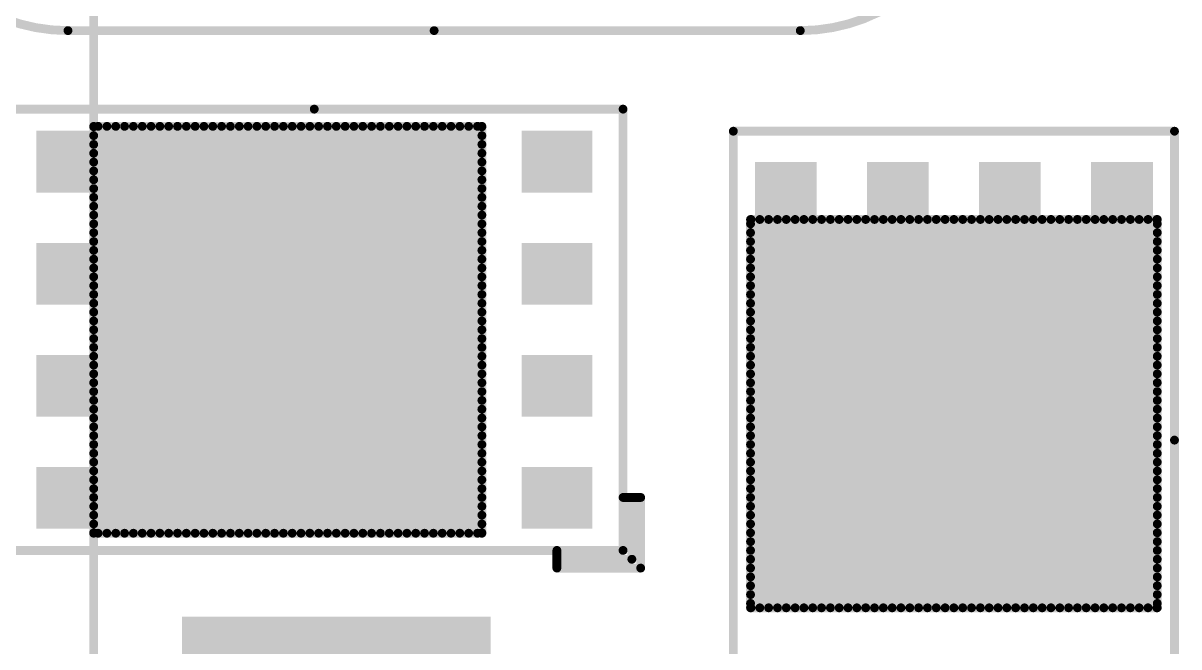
# Model space of a CAD drawing. Extents: x 97 to 206, y 100 to 175.
# Drawn here: x 121.95 to 135.05, y 133.41 to 140.47 of the extents above; entities that cross this region are included whole.
import ezdxf

# ---------------------------------------------------------------- set-up
doc = ezdxf.new("R2010")
doc.units = 0
doc.layers.get('0').update_dxf_attribs({"linetype": 'CONTINUOUS'})
doc.layers.add('MASK-TOP_PHO', color=10, linetype='CONTINUOUS')
doc.layers.add('SILK-TOP_PHO', color=9, linetype='CONTINUOUS')

# ---------------------------------------------------------------- blocks, each defined once
blk = doc.blocks.new('ROUND_1')
at = {"const_width": 0.050038}
blk.add_lwpolyline([(-0.025018, 0, 1), (0.025018, 0, 1)], format="xyb", close=True, dxfattribs=at)
blk = doc.blocks.new('SQUARE_179')
blk.add_solid([(0.350012, 0.350012), (0.350012, -0.350012), (-0.350012, 0.350012), (-0.350012, -0.350012)])
blk = doc.blocks.new('SQUARE_238')
blk.add_solid([(1.050036, 1.050036), (1.050036, -1.050036), (-1.050036, 1.050036), (-1.050036, -1.050036)])

msp = doc.modelspace()

# ---------------------------------------------------------------- linework, layer by layer
at = {"layer": 'MASK-TOP_PHO'}
for points, const_width in [([(122.450098, 138.90498), (122.54992, 138.90498)], 0.700024), ([(122.750072, 134.69493), (122.750072, 139.30503)], 0.100076), ([(122.750072, 139.30503), (127.150114, 139.30503)], 0.100076), ([(122.750072, 139.29995), (127.150114, 139.29995)], 0.100076), ([(122.80011, 134.69493), (122.80011, 139.30503)], 0.100076), ([(122.899932, 134.69493), (122.899932, 139.30503)], 0.100076), ([(123.000008, 134.69493), (123.000008, 139.30503)], 0.100076), ([(123.100084, 134.69493), (123.100084, 139.30503)], 0.100076), ([(123.199906, 134.69493), (123.199906, 139.30503)], 0.100076), ([(123.299982, 134.69493), (123.299982, 139.30503)], 0.100076), ([(123.400058, 134.69493), (123.400058, 139.30503)], 0.100076), ([(123.49988, 134.69493), (123.49988, 139.30503)], 0.100076), ([(123.599956, 134.69493), (123.599956, 139.30503)], 0.100076), ([(123.700032, 134.69493), (123.700032, 139.30503)], 0.100076), ([(123.800108, 134.69493), (123.800108, 139.30503)], 0.100076), ([(123.89993, 134.69493), (123.89993, 139.30503)], 0.100076), ([(124.000006, 134.69493), (124.000006, 139.30503)], 0.100076), ([(124.100082, 134.69493), (124.100082, 139.30503)], 0.100076), ([(124.199904, 134.69493), (124.199904, 139.30503)], 0.100076), ([(124.29998, 134.69493), (124.29998, 139.30503)], 0.100076), ([(124.400056, 134.69493), (124.400056, 139.30503)], 0.100076), ([(124.499878, 134.69493), (124.499878, 139.30503)], 0.100076), ([(124.599954, 134.69493), (124.599954, 139.30503)], 0.100076), ([(124.70003, 134.69493), (124.70003, 139.30503)], 0.100076), ([(124.800106, 134.69493), (124.800106, 139.30503)], 0.100076), ([(124.899928, 134.69493), (124.899928, 139.30503)], 0.100076), ([(125.000004, 134.69493), (125.000004, 139.30503)], 0.100076), ([(125.10008, 134.69493), (125.10008, 139.30503)], 0.100076), ([(125.199902, 134.69493), (125.199902, 139.30503)], 0.100076), ([(125.299978, 134.69493), (125.299978, 139.30503)], 0.100076), ([(125.400054, 134.69493), (125.400054, 139.30503)], 0.100076), ([(125.499876, 134.69493), (125.499876, 139.30503)], 0.100076), ([(125.599952, 134.69493), (125.599952, 139.30503)], 0.100076), ([(125.700028, 134.69493), (125.700028, 139.30503)], 0.100076), ([(125.800104, 134.69493), (125.800104, 139.30503)], 0.100076), ([(125.899926, 134.69493), (125.899926, 139.30503)], 0.100076), ([(126.000002, 134.69493), (126.000002, 139.30503)], 0.100076), ([(126.100078, 134.69493), (126.100078, 139.30503)], 0.100076), ([(126.1999, 134.69493), (126.1999, 139.30503)], 0.100076), ([(126.299976, 134.69493), (126.299976, 139.30503)], 0.100076), ([(126.400052, 134.69493), (126.400052, 139.30503)], 0.100076), ([(126.499874, 134.69493), (126.499874, 139.30503)], 0.100076), ([(126.59995, 134.69493), (126.59995, 139.30503)], 0.100076), ([(126.700026, 134.69493), (126.700026, 139.30503)], 0.100076), ([(126.800102, 134.69493), (126.800102, 139.30503)], 0.100076), ([(126.899924, 134.69493), (126.899924, 139.30503)], 0.100076), ([(127, 134.69493), (127, 139.30503)], 0.100076), ([(127.100076, 134.69493), (127.100076, 139.30503)], 0.100076), ([(127.150114, 139.30503), (127.150114, 134.69493)], 0.100076), ([(127.94996, 138.90498), (128.050036, 138.90498)], 0.700024), ([(122.750072, 139.199874), (127.150114, 139.199874)], 0.100076), ([(122.750072, 139.100052), (127.150114, 139.100052)], 0.100076), ([(122.750072, 138.999976), (127.150114, 138.999976)], 0.100076), ([(122.750072, 138.8999), (127.150114, 138.8999)], 0.100076), ([(130.595116, 138.549888), (130.595116, 138.450066)], 0.700024), ([(131.865116, 138.549888), (131.865116, 138.450066)], 0.700024), ([(133.135116, 138.549888), (133.135116, 138.450066)], 0.700024), ([(134.405116, 138.549888), (134.405116, 138.450066)], 0.700024), ([(122.750072, 138.800078), (127.150114, 138.800078)], 0.100076), ([(122.750072, 138.700002), (127.150114, 138.700002)], 0.100076), ([(122.750072, 138.599926), (127.150114, 138.599926)], 0.100076), ([(122.750072, 138.500104), (127.150114, 138.500104)], 0.100076), ([(122.750072, 138.400028), (127.150114, 138.400028)], 0.100076), ([(122.750072, 138.299952), (127.150114, 138.299952)], 0.100076), ([(122.750072, 138.199876), (127.150114, 138.199876)], 0.100076), ([(130.195066, 138.249914), (134.804912, 138.249914)], 0.100076), ([(130.195066, 133.849872), (130.195066, 138.249914)], 0.100076), ([(130.195066, 138.199876), (134.804912, 138.199876)], 0.100076), ([(130.199892, 133.849872), (130.199892, 138.249914)], 0.100076), ([(130.299968, 133.849872), (130.299968, 138.249914)], 0.100076), ([(130.400044, 133.849872), (130.400044, 138.249914)], 0.100076), ([(130.50012, 133.849872), (130.50012, 138.249914)], 0.100076), ([(130.599942, 133.849872), (130.599942, 138.249914)], 0.100076), ([(130.700018, 133.849872), (130.700018, 138.249914)], 0.100076), ([(130.800094, 133.849872), (130.800094, 138.249914)], 0.100076), ([(130.899916, 133.849872), (130.899916, 138.249914)], 0.100076), ([(130.999992, 133.849872), (130.999992, 138.249914)], 0.100076), ([(131.100068, 133.849872), (131.100068, 138.249914)], 0.100076), ([(131.19989, 133.849872), (131.19989, 138.249914)], 0.100076), ([(131.299966, 133.849872), (131.299966, 138.249914)], 0.100076), ([(131.400042, 133.849872), (131.400042, 138.249914)], 0.100076), ([(131.500118, 133.849872), (131.500118, 138.249914)], 0.100076), ([(131.59994, 133.849872), (131.59994, 138.249914)], 0.100076), ([(131.700016, 133.849872), (131.700016, 138.249914)], 0.100076), ([(131.800092, 133.849872), (131.800092, 138.249914)], 0.100076), ([(131.899914, 133.849872), (131.899914, 138.249914)], 0.100076), ([(131.99999, 133.849872), (131.99999, 138.249914)], 0.100076), ([(132.100066, 133.849872), (132.100066, 138.249914)], 0.100076), ([(132.199888, 133.849872), (132.199888, 138.249914)], 0.100076), ([(132.299964, 133.849872), (132.299964, 138.249914)], 0.100076), ([(132.40004, 133.849872), (132.40004, 138.249914)], 0.100076), ([(132.500116, 133.849872), (132.500116, 138.249914)], 0.100076), ([(132.599938, 133.849872), (132.599938, 138.249914)], 0.100076), ([(132.700014, 133.849872), (132.700014, 138.249914)], 0.100076), ([(132.80009, 133.849872), (132.80009, 138.249914)], 0.100076), ([(132.899912, 133.849872), (132.899912, 138.249914)], 0.100076), ([(132.999988, 133.849872), (132.999988, 138.249914)], 0.100076), ([(133.100064, 133.849872), (133.100064, 138.249914)], 0.100076), ([(133.199886, 133.849872), (133.199886, 138.249914)], 0.100076), ([(133.299962, 133.849872), (133.299962, 138.249914)], 0.100076), ([(133.400038, 133.849872), (133.400038, 138.249914)], 0.100076), ([(133.500114, 133.849872), (133.500114, 138.249914)], 0.100076), ([(133.599936, 133.849872), (133.599936, 138.249914)], 0.100076), ([(133.700012, 133.849872), (133.700012, 138.249914)], 0.100076), ([(133.800088, 133.849872), (133.800088, 138.249914)], 0.100076), ([(133.89991, 133.849872), (133.89991, 138.249914)], 0.100076), ([(133.999986, 133.849872), (133.999986, 138.249914)], 0.100076), ([(134.100062, 133.849872), (134.100062, 138.249914)], 0.100076), ([(134.199884, 133.849872), (134.199884, 138.249914)], 0.100076), ([(134.29996, 133.849872), (134.29996, 138.249914)], 0.100076), ([(134.400036, 133.849872), (134.400036, 138.249914)], 0.100076), ([(134.500112, 133.849872), (134.500112, 138.249914)], 0.100076), ([(134.599934, 133.849872), (134.599934, 138.249914)], 0.100076), ([(134.70001, 133.849872), (134.70001, 138.249914)], 0.100076), ([(134.800086, 133.849872), (134.800086, 138.249914)], 0.100076), ([(134.804912, 138.249914), (134.804912, 133.849872)], 0.100076), ([(122.750072, 138.100054), (127.150114, 138.100054)], 0.100076), ([(130.195066, 138.100054), (134.804912, 138.100054)], 0.100076), ([(122.450098, 137.63498), (122.54992, 137.63498)], 0.700024), ([(122.750072, 137.999978), (127.150114, 137.999978)], 0.100076), ([(122.750072, 137.899902), (127.150114, 137.899902)], 0.100076), ([(127.94996, 137.63498), (128.050036, 137.63498)], 0.700024), ([(130.195066, 137.999978), (134.804912, 137.999978)], 0.100076), ([(130.195066, 137.899902), (134.804912, 137.899902)], 0.100076), ([(122.750072, 137.80008), (127.150114, 137.80008)], 0.100076), ([(130.195066, 137.80008), (134.804912, 137.80008)], 0.100076), ([(122.750072, 137.700004), (127.150114, 137.700004)], 0.100076), ([(130.195066, 137.700004), (134.804912, 137.700004)], 0.100076), ([(122.750072, 137.599928), (127.150114, 137.599928)], 0.100076), ([(122.750072, 137.500106), (127.150114, 137.500106)], 0.100076), ([(130.195066, 137.599928), (134.804912, 137.599928)], 0.100076), ([(130.195066, 137.500106), (134.804912, 137.500106)], 0.100076), ([(122.750072, 137.40003), (127.150114, 137.40003)], 0.100076), ([(130.195066, 137.40003), (134.804912, 137.40003)], 0.100076), ([(122.750072, 137.299954), (127.150114, 137.299954)], 0.100076), ([(130.195066, 137.299954), (134.804912, 137.299954)], 0.100076), ([(122.750072, 137.199878), (127.150114, 137.199878)], 0.100076), ([(130.195066, 137.199878), (134.804912, 137.199878)], 0.100076), ([(122.750072, 137.100056), (127.150114, 137.100056)], 0.100076), ([(122.750072, 136.99998), (127.150114, 136.99998)], 0.100076), ([(130.195066, 137.100056), (134.804912, 137.100056)], 0.100076), ([(130.195066, 136.99998), (134.804912, 136.99998)], 0.100076), ([(122.750072, 136.899904), (127.150114, 136.899904)], 0.100076), ([(130.195066, 136.899904), (134.804912, 136.899904)], 0.100076), ([(122.750072, 136.800082), (127.150114, 136.800082)], 0.100076), ([(130.195066, 136.800082), (134.804912, 136.800082)], 0.100076), ([(122.450098, 136.36498), (122.54992, 136.36498)], 0.700024), ([(122.750072, 136.700006), (127.150114, 136.700006)], 0.100076), ([(122.750072, 136.59993), (127.150114, 136.59993)], 0.100076), ([(127.94996, 136.36498), (128.050036, 136.36498)], 0.700024), ([(130.195066, 136.700006), (134.804912, 136.700006)], 0.100076), ([(130.195066, 136.59993), (134.804912, 136.59993)], 0.100076), ([(122.750072, 136.500108), (127.150114, 136.500108)], 0.100076), ([(130.195066, 136.500108), (134.804912, 136.500108)], 0.100076), ([(122.750072, 136.400032), (127.150114, 136.400032)], 0.100076), ([(130.195066, 136.400032), (134.804912, 136.400032)], 0.100076), ([(122.750072, 136.299956), (127.150114, 136.299956)], 0.100076), ([(122.750072, 136.19988), (127.150114, 136.19988)], 0.100076), ([(130.195066, 136.299956), (134.804912, 136.299956)], 0.100076), ([(130.195066, 136.19988), (134.804912, 136.19988)], 0.100076), ([(122.750072, 136.100058), (127.150114, 136.100058)], 0.100076), ([(130.195066, 136.100058), (134.804912, 136.100058)], 0.100076), ([(122.750072, 135.999982), (127.150114, 135.999982)], 0.100076), ([(130.195066, 135.999982), (134.804912, 135.999982)], 0.100076), ([(122.750072, 135.899906), (127.150114, 135.899906)], 0.100076), ([(122.750072, 135.800084), (127.150114, 135.800084)], 0.100076), ([(130.195066, 135.899906), (134.804912, 135.899906)], 0.100076), ([(130.195066, 135.800084), (134.804912, 135.800084)], 0.100076), ([(122.750072, 135.700008), (127.150114, 135.700008)], 0.100076), ([(130.195066, 135.700008), (134.804912, 135.700008)], 0.100076), ([(122.750072, 135.599932), (127.150114, 135.599932)], 0.100076), ([(130.195066, 135.599932), (134.804912, 135.599932)], 0.100076), ([(122.750072, 135.50011), (127.150114, 135.50011)], 0.100076), ([(130.195066, 135.50011), (134.804912, 135.50011)], 0.100076), ([(122.450098, 135.09498), (122.54992, 135.09498)], 0.700024), ([(122.750072, 135.400034), (127.150114, 135.400034)], 0.100076), ([(122.750072, 135.299958), (127.150114, 135.299958)], 0.100076), ([(127.94996, 135.09498), (128.050036, 135.09498)], 0.700024), ([(130.195066, 135.400034), (134.804912, 135.400034)], 0.100076), ([(130.195066, 135.299958), (134.804912, 135.299958)], 0.100076), ([(122.750072, 135.199882), (127.150114, 135.199882)], 0.100076), ([(130.195066, 135.199882), (134.804912, 135.199882)], 0.100076), ([(122.750072, 135.10006), (127.150114, 135.10006)], 0.100076), ([(130.195066, 135.10006), (134.804912, 135.10006)], 0.100076), ([(122.750072, 134.999984), (127.150114, 134.999984)], 0.100076), ([(122.750072, 134.899908), (127.150114, 134.899908)], 0.100076), ([(130.195066, 134.999984), (134.804912, 134.999984)], 0.100076), ([(130.195066, 134.899908), (134.804912, 134.899908)], 0.100076), ([(122.750072, 134.800086), (127.150114, 134.800086)], 0.100076), ([(130.195066, 134.800086), (134.804912, 134.800086)], 0.100076), ([(122.750072, 134.70001), (127.150114, 134.70001)], 0.100076), ([(127.150114, 134.69493), (122.750072, 134.69493)], 0.100076), ([(130.195066, 134.70001), (134.804912, 134.70001)], 0.100076), ([(130.195066, 134.599934), (134.804912, 134.599934)], 0.100076), ([(130.195066, 134.500112), (134.804912, 134.500112)], 0.100076), ([(130.195066, 134.400036), (134.804912, 134.400036)], 0.100076), ([(130.195066, 134.29996), (134.804912, 134.29996)], 0.100076), ([(130.195066, 134.199884), (134.804912, 134.199884)], 0.100076), ([(130.195066, 134.100062), (134.804912, 134.100062)], 0.100076), ([(130.195066, 133.999986), (134.804912, 133.999986)], 0.100076), ([(130.195066, 133.89991), (134.804912, 133.89991)], 0.100076), ([(134.804912, 133.849872), (130.195066, 133.849872)], 0.100076), ([(124.800106, 132.700014), (126.1999, 132.700014)], 2.100072)]:
    msp.add_lwpolyline(points, dxfattribs=dict(at, const_width=const_width))
at = {"layer": 'SILK-TOP_PHO', "const_width": 0.100076}
for points in [[(122.750072, 109.000036), (122.750072, 158.500064)], [(122.458734, 140.389864), (126.60884, 140.389864)], [(126.60884, 140.389864), (130.758692, 140.389864)], [(121.750074, 139.500102), (125.24994, 139.500102)], [(125.24994, 139.500102), (128.75006, 139.500102)], [(128.75006, 139.500102), (128.75006, 134.500112)], [(129.999994, 132.249926), (129.999994, 139.249912)], [(129.999994, 139.249912), (134.999984, 139.249912)], [(134.999984, 139.249912), (134.999984, 135.750046)], [(134.999984, 135.750046), (134.999984, 132.249926)], [(128.849882, 135.10006), (128.75006, 135.10006)], [(128.949958, 135.10006), (128.800098, 135.10006)], [(128.849882, 134.400036), (128.849882, 135.10006)], [(128.949958, 134.29996), (128.949958, 135.10006)], [(128.75006, 134.500112), (121.750074, 134.500112)], [(127.999998, 134.500112), (127.999998, 134.400036)], [(127.999998, 134.450074), (127.999998, 134.29996)], [(127.999998, 134.400036), (128.849882, 134.400036)], [(127.999998, 134.29996), (128.949958, 134.29996)]]:
    msp.add_lwpolyline(points, dxfattribs=at)
for points in [[(120.458738, 142.38986, 0.4142136), (122.458734, 140.389864)], [(130.758692, 140.389864, 0.4142136), (132.758688, 142.38986)]]:
    msp.add_lwpolyline(points, format="xyb", dxfattribs=at)
for points in [[(125.958854, 135.50011, 1), (127.040894, 135.50011, 1)], [(130.459226, 134.500112, 1), (131.540758, 134.500112, 1)]]:
    msp.add_lwpolyline(points, format="xyb", close=True, dxfattribs=at)

# ---------------------------------------------------------------- block references
at = {"layer": 'MASK-TOP_PHO'}
for name, p in [('SQUARE_179', (122.450098, 138.90498)), ('SQUARE_179', (122.54992, 138.90498)), ('ROUND_1', (122.750072, 139.30503)), ('ROUND_1', (122.750072, 139.29995)), ('ROUND_1', (122.80011, 139.30503)), ('ROUND_1', (122.899932, 139.30503)), ('ROUND_1', (123.000008, 139.30503)), ('ROUND_1', (123.100084, 139.30503)), ('ROUND_1', (123.199906, 139.30503)), ('ROUND_1', (123.299982, 139.30503)), ('ROUND_1', (123.400058, 139.30503)), ('ROUND_1', (123.49988, 139.30503)), ('ROUND_1', (123.599956, 139.30503)), ('ROUND_1', (123.700032, 139.30503)), ('ROUND_1', (123.800108, 139.30503)), ('ROUND_1', (123.89993, 139.30503)), ('ROUND_1', (124.000006, 139.30503)), ('ROUND_1', (124.100082, 139.30503)), ('ROUND_1', (124.199904, 139.30503)), ('ROUND_1', (124.29998, 139.30503)), ('ROUND_1', (124.400056, 139.30503)), ('ROUND_1', (124.499878, 139.30503)), ('ROUND_1', (124.599954, 139.30503)), ('ROUND_1', (124.70003, 139.30503)), ('ROUND_1', (124.800106, 139.30503)), ('ROUND_1', (124.899928, 139.30503)), ('ROUND_1', (125.000004, 139.30503)), ('ROUND_1', (125.10008, 139.30503)), ('ROUND_1', (125.199902, 139.30503)), ('ROUND_1', (125.299978, 139.30503)), ('ROUND_1', (125.400054, 139.30503)), ('ROUND_1', (125.499876, 139.30503)), ('ROUND_1', (125.599952, 139.30503)), ('ROUND_1', (125.700028, 139.30503)), ('ROUND_1', (125.800104, 139.30503)), ('ROUND_1', (125.899926, 139.30503)), ('ROUND_1', (126.000002, 139.30503)), ('ROUND_1', (126.100078, 139.30503)), ('ROUND_1', (126.1999, 139.30503)), ('ROUND_1', (126.299976, 139.30503)), ('ROUND_1', (126.400052, 139.30503)), ('ROUND_1', (126.499874, 139.30503)), ('ROUND_1', (126.59995, 139.30503)), ('ROUND_1', (126.700026, 139.30503)), ('ROUND_1', (126.800102, 139.30503)), ('ROUND_1', (126.899924, 139.30503)), ('ROUND_1', (127, 139.30503)), ('ROUND_1', (127.100076, 139.30503)), ('ROUND_1', (127.150114, 139.30503)), ('ROUND_1', (127.150114, 139.29995)), ('SQUARE_179', (127.94996, 138.90498)), ('SQUARE_179', (128.050036, 138.90498)), ('ROUND_1', (122.750072, 139.199874)), ('ROUND_1', (122.750072, 139.100052)), ('ROUND_1', (127.150114, 139.199874)), ('ROUND_1', (127.150114, 139.100052)), ('ROUND_1', (122.750072, 138.999976)), ('ROUND_1', (127.150114, 138.999976)), ('ROUND_1', (122.750072, 138.8999)), ('ROUND_1', (127.150114, 138.8999)), ('SQUARE_179', (130.595116, 138.549888)), ('SQUARE_179', (131.865116, 138.549888)), ('SQUARE_179', (133.135116, 138.549888)), ('SQUARE_179', (134.405116, 138.549888)), ('ROUND_1', (122.750072, 138.800078)), ('ROUND_1', (122.750072, 138.700002)), ('ROUND_1', (127.150114, 138.800078)), ('ROUND_1', (127.150114, 138.700002)), ('SQUARE_179', (130.595116, 138.450066)), ('SQUARE_179', (131.865116, 138.450066)), ('SQUARE_179', (133.135116, 138.450066)), ('SQUARE_179', (134.405116, 138.450066)), ('ROUND_1', (122.750072, 138.599926)), ('ROUND_1', (127.150114, 138.599926)), ('ROUND_1', (122.750072, 138.500104)), ('ROUND_1', (127.150114, 138.500104)), ('ROUND_1', (122.750072, 138.400028)), ('ROUND_1', (122.750072, 138.299952)), ('ROUND_1', (127.150114, 138.400028)), ('ROUND_1', (127.150114, 138.299952)), ('ROUND_1', (122.750072, 138.199876)), ('ROUND_1', (127.150114, 138.199876)), ('ROUND_1', (130.195066, 138.249914)), ('ROUND_1', (130.195066, 138.249914)), ('ROUND_1', (130.195066, 138.199876)), ('ROUND_1', (130.199892, 138.249914)), ('ROUND_1', (130.299968, 138.249914)), ('ROUND_1', (130.400044, 138.249914)), ('ROUND_1', (130.50012, 138.249914)), ('ROUND_1', (130.599942, 138.249914)), ('ROUND_1', (130.700018, 138.249914)), ('ROUND_1', (130.800094, 138.249914)), ('ROUND_1', (130.899916, 138.249914)), ('ROUND_1', (130.999992, 138.249914)), ('ROUND_1', (131.100068, 138.249914)), ('ROUND_1', (131.19989, 138.249914)), ('ROUND_1', (131.299966, 138.249914)), ('ROUND_1', (131.400042, 138.249914)), ('ROUND_1', (131.500118, 138.249914)), ('ROUND_1', (131.59994, 138.249914)), ('ROUND_1', (131.700016, 138.249914)), ('ROUND_1', (131.800092, 138.249914)), ('ROUND_1', (131.899914, 138.249914)), ('ROUND_1', (131.99999, 138.249914)), ('ROUND_1', (132.100066, 138.249914)), ('ROUND_1', (132.199888, 138.249914)), ('ROUND_1', (132.299964, 138.249914)), ('ROUND_1', (132.40004, 138.249914)), ('ROUND_1', (132.500116, 138.249914)), ('ROUND_1', (132.599938, 138.249914)), ('ROUND_1', (132.700014, 138.249914)), ('ROUND_1', (132.80009, 138.249914)), ('ROUND_1', (132.899912, 138.249914)), ('ROUND_1', (132.999988, 138.249914)), ('ROUND_1', (133.100064, 138.249914)), ('ROUND_1', (133.199886, 138.249914)), ('ROUND_1', (133.299962, 138.249914)), ('ROUND_1', (133.400038, 138.249914)), ('ROUND_1', (133.500114, 138.249914)), ('ROUND_1', (133.599936, 138.249914)), ('ROUND_1', (133.700012, 138.249914)), ('ROUND_1', (133.800088, 138.249914)), ('ROUND_1', (133.89991, 138.249914)), ('ROUND_1', (133.999986, 138.249914)), ('ROUND_1', (134.100062, 138.249914)), ('ROUND_1', (134.199884, 138.249914)), ('ROUND_1', (134.29996, 138.249914)), ('ROUND_1', (134.400036, 138.249914)), ('ROUND_1', (134.500112, 138.249914)), ('ROUND_1', (134.599934, 138.249914)), ('ROUND_1', (134.70001, 138.249914)), ('ROUND_1', (134.800086, 138.249914)), ('ROUND_1', (134.804912, 138.249914)), ('ROUND_1', (134.804912, 138.199876)), ('ROUND_1', (122.750072, 138.100054)), ('ROUND_1', (127.150114, 138.100054)), ('ROUND_1', (130.195066, 138.100054)), ('ROUND_1', (134.804912, 138.100054)), ('SQUARE_179', (122.450098, 137.63498)), ('SQUARE_179', (122.54992, 137.63498)), ('ROUND_1', (122.750072, 137.999978)), ('ROUND_1', (122.750072, 137.899902)), ('ROUND_1', (127.150114, 137.999978)), ('ROUND_1', (127.150114, 137.899902)), ('SQUARE_179', (127.94996, 137.63498)), ('SQUARE_179', (128.050036, 137.63498)), ('ROUND_1', (130.195066, 137.999978)), ('ROUND_1', (130.195066, 137.899902)), ('ROUND_1', (134.804912, 137.999978)), ('ROUND_1', (134.804912, 137.899902)), ('ROUND_1', (122.750072, 137.80008)), ('ROUND_1', (127.150114, 137.80008)), ('ROUND_1', (130.195066, 137.80008)), ('ROUND_1', (134.804912, 137.80008)), ('ROUND_1', (122.750072, 137.700004)), ('ROUND_1', (127.150114, 137.700004)), ('ROUND_1', (130.195066, 137.700004)), ('ROUND_1', (134.804912, 137.700004)), ('ROUND_1', (122.750072, 137.599928)), ('ROUND_1', (122.750072, 137.500106)), ('ROUND_1', (127.150114, 137.599928)), ('ROUND_1', (127.150114, 137.500106)), ('ROUND_1', (130.195066, 137.599928)), ('ROUND_1', (130.195066, 137.500106)), ('ROUND_1', (134.804912, 137.599928)), ('ROUND_1', (134.804912, 137.500106)), ('ROUND_1', (122.750072, 137.40003)), ('ROUND_1', (127.150114, 137.40003)), ('ROUND_1', (130.195066, 137.40003)), ('ROUND_1', (134.804912, 137.40003)), ('ROUND_1', (122.750072, 137.299954)), ('ROUND_1', (127.150114, 137.299954)), ('ROUND_1', (130.195066, 137.299954)), ('ROUND_1', (134.804912, 137.299954)), ('ROUND_1', (122.750072, 137.199878)), ('ROUND_1', (127.150114, 137.199878)), ('ROUND_1', (130.195066, 137.199878)), ('ROUND_1', (134.804912, 137.199878)), ('ROUND_1', (122.750072, 137.100056)), ('ROUND_1', (122.750072, 136.99998)), ('ROUND_1', (127.150114, 137.100056)), ('ROUND_1', (127.150114, 136.99998)), ('ROUND_1', (130.195066, 137.100056)), ('ROUND_1', (130.195066, 136.99998)), ('ROUND_1', (134.804912, 137.100056)), ('ROUND_1', (134.804912, 136.99998)), ('ROUND_1', (122.750072, 136.899904)), ('ROUND_1', (127.150114, 136.899904)), ('ROUND_1', (130.195066, 136.899904)), ('ROUND_1', (134.804912, 136.899904)), ('ROUND_1', (122.750072, 136.800082)), ('ROUND_1', (127.150114, 136.800082)), ('ROUND_1', (130.195066, 136.800082)), ('ROUND_1', (134.804912, 136.800082)), ('SQUARE_179', (122.450098, 136.36498)), ('SQUARE_179', (122.54992, 136.36498)), ('ROUND_1', (122.750072, 136.700006)), ('ROUND_1', (122.750072, 136.59993)), ('ROUND_1', (127.150114, 136.700006)), ('ROUND_1', (127.150114, 136.59993)), ('SQUARE_179', (127.94996, 136.36498)), ('SQUARE_179', (128.050036, 136.36498)), ('ROUND_1', (130.195066, 136.700006)), ('ROUND_1', (130.195066, 136.59993)), ('ROUND_1', (134.804912, 136.700006)), ('ROUND_1', (134.804912, 136.59993)), ('ROUND_1', (122.750072, 136.500108)), ('ROUND_1', (127.150114, 136.500108)), ('ROUND_1', (130.195066, 136.500108)), ('ROUND_1', (134.804912, 136.500108)), ('ROUND_1', (122.750072, 136.400032)), ('ROUND_1', (127.150114, 136.400032)), ('ROUND_1', (130.195066, 136.400032)), ('ROUND_1', (134.804912, 136.400032)), ('ROUND_1', (122.750072, 136.299956)), ('ROUND_1', (122.750072, 136.19988)), ('ROUND_1', (127.150114, 136.299956)), ('ROUND_1', (127.150114, 136.19988)), ('ROUND_1', (130.195066, 136.299956)), ('ROUND_1', (130.195066, 136.19988)), ('ROUND_1', (134.804912, 136.299956)), ('ROUND_1', (134.804912, 136.19988)), ('ROUND_1', (122.750072, 136.100058)), ('ROUND_1', (127.150114, 136.100058)), ('ROUND_1', (130.195066, 136.100058)), ('ROUND_1', (134.804912, 136.100058)), ('ROUND_1', (122.750072, 135.999982)), ('ROUND_1', (127.150114, 135.999982)), ('ROUND_1', (130.195066, 135.999982)), ('ROUND_1', (134.804912, 135.999982)), ('ROUND_1', (122.750072, 135.899906)), ('ROUND_1', (122.750072, 135.800084)), ('ROUND_1', (127.150114, 135.899906)), ('ROUND_1', (127.150114, 135.800084)), ('ROUND_1', (130.195066, 135.899906)), ('ROUND_1', (130.195066, 135.800084)), ('ROUND_1', (134.804912, 135.899906)), ('ROUND_1', (134.804912, 135.800084)), ('ROUND_1', (122.750072, 135.700008)), ('ROUND_1', (127.150114, 135.700008)), ('ROUND_1', (130.195066, 135.700008)), ('ROUND_1', (134.804912, 135.700008)), ('ROUND_1', (122.750072, 135.599932)), ('ROUND_1', (127.150114, 135.599932)), ('ROUND_1', (130.195066, 135.599932)), ('ROUND_1', (134.804912, 135.599932)), ('ROUND_1', (122.750072, 135.50011)), ('ROUND_1', (127.150114, 135.50011)), ('ROUND_1', (130.195066, 135.50011)), ('ROUND_1', (134.804912, 135.50011)), ('SQUARE_179', (122.450098, 135.09498)), ('SQUARE_179', (122.54992, 135.09498)), ('ROUND_1', (122.750072, 135.400034)), ('ROUND_1', (122.750072, 135.299958)), ('ROUND_1', (127.150114, 135.400034)), ('ROUND_1', (127.150114, 135.299958)), ('SQUARE_179', (127.94996, 135.09498)), ('SQUARE_179', (128.050036, 135.09498)), ('ROUND_1', (130.195066, 135.400034)), ('ROUND_1', (130.195066, 135.299958)), ('ROUND_1', (134.804912, 135.400034)), ('ROUND_1', (134.804912, 135.299958)), ('ROUND_1', (122.750072, 135.199882)), ('ROUND_1', (127.150114, 135.199882)), ('ROUND_1', (130.195066, 135.199882)), ('ROUND_1', (134.804912, 135.199882)), ('ROUND_1', (122.750072, 135.10006)), ('ROUND_1', (127.150114, 135.10006)), ('ROUND_1', (130.195066, 135.10006)), ('ROUND_1', (134.804912, 135.10006)), ('ROUND_1', (122.750072, 134.999984)), ('ROUND_1', (122.750072, 134.899908)), ('ROUND_1', (127.150114, 134.999984)), ('ROUND_1', (127.150114, 134.899908)), ('ROUND_1', (130.195066, 134.999984)), ('ROUND_1', (130.195066, 134.899908)), ('ROUND_1', (134.804912, 134.999984)), ('ROUND_1', (134.804912, 134.899908)), ('ROUND_1', (122.750072, 134.800086)), ('ROUND_1', (127.150114, 134.800086)), ('ROUND_1', (130.195066, 134.800086)), ('ROUND_1', (134.804912, 134.800086)), ('ROUND_1', (122.750072, 134.70001)), ('ROUND_1', (122.750072, 134.69493)), ('ROUND_1', (122.750072, 134.69493)), ('ROUND_1', (122.80011, 134.69493)), ('ROUND_1', (122.899932, 134.69493)), ('ROUND_1', (123.000008, 134.69493)), ('ROUND_1', (123.100084, 134.69493)), ('ROUND_1', (123.199906, 134.69493)), ('ROUND_1', (123.299982, 134.69493)), ('ROUND_1', (123.400058, 134.69493)), ('ROUND_1', (123.49988, 134.69493)), ('ROUND_1', (123.599956, 134.69493)), ('ROUND_1', (123.700032, 134.69493)), ('ROUND_1', (123.800108, 134.69493)), ('ROUND_1', (123.89993, 134.69493)), ('ROUND_1', (124.000006, 134.69493)), ('ROUND_1', (124.100082, 134.69493)), ('ROUND_1', (124.199904, 134.69493)), ('ROUND_1', (124.29998, 134.69493)), ('ROUND_1', (124.400056, 134.69493)), ('ROUND_1', (124.499878, 134.69493)), ('ROUND_1', (124.599954, 134.69493)), ('ROUND_1', (124.70003, 134.69493)), ('ROUND_1', (124.800106, 134.69493)), ('ROUND_1', (124.899928, 134.69493)), ('ROUND_1', (125.000004, 134.69493)), ('ROUND_1', (125.10008, 134.69493)), ('ROUND_1', (125.199902, 134.69493)), ('ROUND_1', (125.299978, 134.69493)), ('ROUND_1', (125.400054, 134.69493)), ('ROUND_1', (125.499876, 134.69493)), ('ROUND_1', (125.599952, 134.69493)), ('ROUND_1', (125.700028, 134.69493)), ('ROUND_1', (125.800104, 134.69493)), ('ROUND_1', (125.899926, 134.69493)), ('ROUND_1', (126.000002, 134.69493)), ('ROUND_1', (126.100078, 134.69493)), ('ROUND_1', (126.1999, 134.69493)), ('ROUND_1', (126.299976, 134.69493)), ('ROUND_1', (126.400052, 134.69493)), ('ROUND_1', (126.499874, 134.69493)), ('ROUND_1', (126.59995, 134.69493)), ('ROUND_1', (126.700026, 134.69493)), ('ROUND_1', (126.800102, 134.69493)), ('ROUND_1', (126.899924, 134.69493)), ('ROUND_1', (127, 134.69493)), ('ROUND_1', (127.100076, 134.69493)), ('ROUND_1', (127.150114, 134.70001)), ('ROUND_1', (127.150114, 134.69493)), ('ROUND_1', (130.195066, 134.70001)), ('ROUND_1', (134.804912, 134.70001)), ('ROUND_1', (130.195066, 134.599934)), ('ROUND_1', (130.195066, 134.500112)), ('ROUND_1', (134.804912, 134.599934)), ('ROUND_1', (134.804912, 134.500112)), ('ROUND_1', (130.195066, 134.400036)), ('ROUND_1', (134.804912, 134.400036)), ('ROUND_1', (130.195066, 134.29996)), ('ROUND_1', (134.804912, 134.29996)), ('ROUND_1', (130.195066, 134.199884)), ('ROUND_1', (130.195066, 134.100062)), ('ROUND_1', (134.804912, 134.199884)), ('ROUND_1', (134.804912, 134.100062)), ('ROUND_1', (130.195066, 133.999986)), ('ROUND_1', (134.804912, 133.999986)), ('ROUND_1', (130.195066, 133.89991)), ('ROUND_1', (130.195066, 133.849872)), ('ROUND_1', (130.199892, 133.849872)), ('ROUND_1', (130.299968, 133.849872)), ('ROUND_1', (130.400044, 133.849872)), ('ROUND_1', (130.50012, 133.849872)), ('ROUND_1', (130.599942, 133.849872)), ('ROUND_1', (130.700018, 133.849872)), ('ROUND_1', (130.800094, 133.849872)), ('ROUND_1', (130.899916, 133.849872)), ('ROUND_1', (130.999992, 133.849872)), ('ROUND_1', (131.100068, 133.849872)), ('ROUND_1', (131.19989, 133.849872)), ('ROUND_1', (131.299966, 133.849872)), ('ROUND_1', (131.400042, 133.849872)), ('ROUND_1', (131.500118, 133.849872)), ('ROUND_1', (131.59994, 133.849872)), ('ROUND_1', (131.700016, 133.849872)), ('ROUND_1', (131.800092, 133.849872)), ('ROUND_1', (131.899914, 133.849872)), ('ROUND_1', (131.99999, 133.849872)), ('ROUND_1', (132.100066, 133.849872)), ('ROUND_1', (132.199888, 133.849872)), ('ROUND_1', (132.299964, 133.849872)), ('ROUND_1', (132.40004, 133.849872)), ('ROUND_1', (132.500116, 133.849872)), ('ROUND_1', (132.599938, 133.849872)), ('ROUND_1', (132.700014, 133.849872)), ('ROUND_1', (132.80009, 133.849872)), ('ROUND_1', (132.899912, 133.849872)), ('ROUND_1', (132.999988, 133.849872)), ('ROUND_1', (133.100064, 133.849872)), ('ROUND_1', (133.199886, 133.849872)), ('ROUND_1', (133.299962, 133.849872)), ('ROUND_1', (133.400038, 133.849872)), ('ROUND_1', (133.500114, 133.849872)), ('ROUND_1', (133.599936, 133.849872)), ('ROUND_1', (133.700012, 133.849872)), ('ROUND_1', (133.800088, 133.849872)), ('ROUND_1', (133.89991, 133.849872)), ('ROUND_1', (133.999986, 133.849872)), ('ROUND_1', (134.100062, 133.849872)), ('ROUND_1', (134.199884, 133.849872)), ('ROUND_1', (134.29996, 133.849872)), ('ROUND_1', (134.400036, 133.849872)), ('ROUND_1', (134.500112, 133.849872)), ('ROUND_1', (134.599934, 133.849872)), ('ROUND_1', (134.70001, 133.849872)), ('ROUND_1', (134.800086, 133.849872)), ('ROUND_1', (134.804912, 133.89991)), ('ROUND_1', (134.804912, 133.849872)), ('SQUARE_238', (124.800106, 132.700014)), ('SQUARE_238', (126.1999, 132.700014))]:
    msp.add_blockref(name, p, dxfattribs=at)
at = {"layer": 'SILK-TOP_PHO'}
for p in [(122.458734, 140.389864), (122.458734, 140.389864), (126.60884, 140.389864), (130.758692, 140.389864), (130.758692, 140.389864), (125.24994, 139.500102), (125.24994, 139.500102), (128.75006, 139.500102), (129.999994, 139.249912), (134.999984, 139.249912), (134.999984, 135.750046), (134.999984, 135.750046), (128.75006, 135.10006), (128.800098, 135.10006), (128.849882, 135.10006), (128.949958, 135.10006), (127.999998, 134.500112), (128.75006, 134.500112), (127.999998, 134.450074), (127.999998, 134.400036), (128.849882, 134.400036), (127.999998, 134.29996), (128.949958, 134.29996)]:
    msp.add_blockref('ROUND_1', p, dxfattribs=at)

doc.saveas('drawing.dxf')
